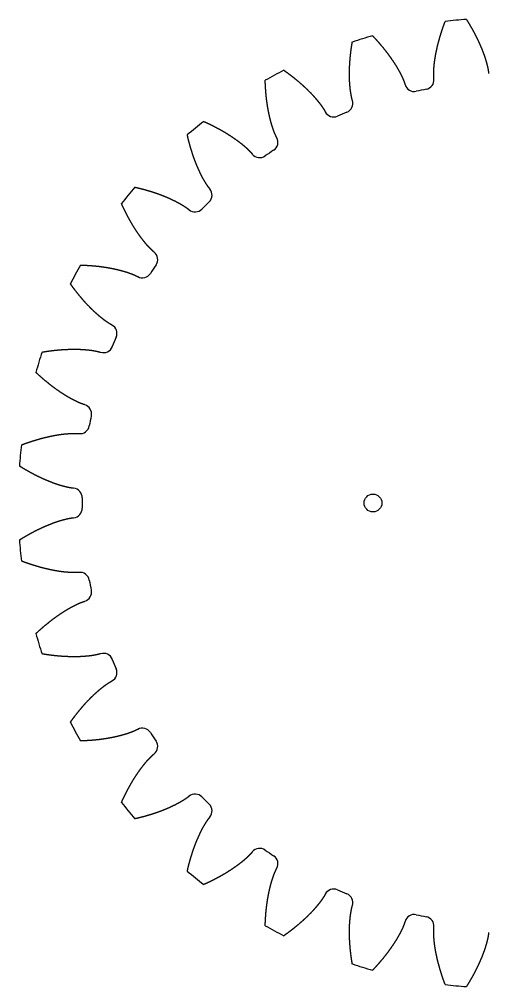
# Model space of a CAD drawing. Header units: inches. Extents: x -1.06 to 1.06, y -1.06 to 1.06.
# Drawn here: x -1.059 to -0.032, y -1.059 to 1.059 of the extents above; entities that cross this region are included whole.
import ezdxf

# ---------------------------------------------------------------- set-up
doc = ezdxf.new("R2010")
doc.units = ezdxf.units.IN
doc.header["$MEASUREMENT"] = 0

msp = doc.modelspace()

# ---------------------------------------------------------------- linework, layer by layer
at = {"color": 7, "linetype": 'Continuous', "lineweight": 25}
msp.add_circle((-0.2854, 0), 0.0195, dxfattribs=at)
for centre, radius, start, end in [((0, 0), 1.0625, 94.3728, 96.8772), ((0, 0), 1.0625, 105.6228, 108.1272), ((0, 0), 1.0625, 116.8728, 119.3772), ((-0.1951, 0.9224), 0.021, 196.6438, 281.9405), ((-0.1728, 0.9269), 0.021, 280.5595, 5.8562), ((0, 0), 0.9219, 100.5595, 101.9405), ((-0.3503, 0.8754), 0.021, 291.8095, 17.1062), ((-0.3713, 0.8667), 0.021, 207.8938, 293.1905), ((0, 0), 0.9219, 111.8095, 113.1905), ((0, 0), 1.0625, 128.1228, 130.6272), ((-0.5143, 0.7902), 0.021, 303.0595, 28.3562), ((-0.5332, 0.7776), 0.021, 219.1438, 304.4405), ((0, 0), 0.9219, 123.0595, 124.4405), ((0, 0), 1.0625, 139.3728, 141.8772), ((-0.6586, 0.6747), 0.021, 314.3095, 39.6062), ((0, 0), 0.9219, 134.3095, 135.6905), ((-0.6747, 0.6586), 0.021, 230.3938, 315.6905), ((-0.7776, 0.5332), 0.021, 325.5595, 50.8562), ((0, 0), 1.0625, 150.6228, 153.1272), ((0, 0), 0.9219, 145.5595, 146.9405), ((-0.7902, 0.5143), 0.021, 241.6438, 326.9405), ((-0.8667, 0.3713), 0.021, 336.8095, 62.1062), ((0, 0), 0.9219, 156.8095, 158.1905), ((-0.8754, 0.3503), 0.021, 252.8938, 338.1905), ((0, 0), 1.0625, 161.8728, 164.3772), ((-0.9224, 0.1951), 0.021, 348.0595, 73.3562), ((0, 0), 0.9219, 168.0595, 169.4405), ((-0.9269, 0.1728), 0.021, 264.1438, 349.4405), ((0, 0), 1.0625, 173.1228, 175.6272), ((-0.9428, 0.0114), 0.021, 359.3095, 84.6062), ((0, 0), 0.9219, 179.3095, 180.6905), ((-0.9428, -0.0114), 0.021, 275.3938, 0.6905), ((0, 0), 1.0625, 184.3728, 186.8772), ((-0.9269, -0.1728), 0.021, 10.5595, 95.8562), ((0, 0), 0.9219, 190.5595, 191.9405), ((-0.9224, -0.1951), 0.021, 286.6438, 11.9405), ((0, 0), 1.0625, 195.6228, 198.1272), ((-0.8754, -0.3503), 0.021, 21.8095, 107.1062), ((0, 0), 0.9219, 201.8095, 203.1905), ((-0.8667, -0.3713), 0.021, 297.8938, 23.1905), ((0, 0), 1.0625, 206.8728, 209.3772), ((-0.7902, -0.5143), 0.021, 33.0595, 118.3562), ((0, 0), 0.9219, 213.0595, 214.4405), ((-0.7776, -0.5332), 0.021, 309.1438, 34.4405), ((0, 0), 1.0625, 218.1228, 220.6272), ((-0.6747, -0.6586), 0.021, 44.3095, 129.6062), ((0, 0), 0.9219, 224.3095, 225.6905), ((-0.6586, -0.6747), 0.021, 320.3938, 45.6905), ((-0.5332, -0.7776), 0.021, 55.5595, 140.8562), ((0, 0), 0.9219, 235.5595, 236.9405), ((-0.5143, -0.7902), 0.021, 331.6438, 56.9405), ((0, 0), 1.0625, 229.3728, 231.8772), ((-0.3713, -0.8667), 0.021, 66.8095, 152.1062), ((0, 0), 0.9219, 246.8095, 248.1905), ((-0.3503, -0.8754), 0.021, 342.8938, 68.1905), ((-0.1951, -0.9224), 0.021, 78.0595, 163.3562), ((0, 0), 0.9219, 258.0595, 259.4405), ((-0.1728, -0.9269), 0.021, 354.1438, 79.4405), ((0, 0), 1.0625, 240.6228, 243.1272), ((0, 0), 1.0625, 251.8728, 254.3772), ((0, 0), 1.0625, 263.1228, 265.6272)]:
    msp.add_arc(centre, radius, start, end, dxfattribs=at)
for points, knots in [([(-0.1519, 0.929), (-0.1519, 0.9291), (-0.152, 0.9297), (-0.1521, 0.931), (-0.1522, 0.9329), (-0.1523, 0.9357), (-0.1524, 0.939), (-0.1524, 0.9426), (-0.1523, 0.9465), (-0.1521, 0.9504), (-0.1518, 0.9544), (-0.1515, 0.9583), (-0.151, 0.963), (-0.1503, 0.9688), (-0.1493, 0.9754), (-0.148, 0.983), (-0.1464, 0.9908), (-0.1447, 0.9984), (-0.1428, 1.0062), (-0.1409, 1.0137), (-0.1386, 1.0214), (-0.1364, 1.0286), (-0.1338, 1.0367), (-0.1316, 1.0432), (-0.1291, 1.0499), (-0.1279, 1.0532), (-0.1272, 1.0549)], [0.0115731, 0.0115731, 0.0115731, 0.0115731, 0.0115731, 0.0150837, 0.0285318, 0.0466101, 0.0648548, 0.0921105, 0.1194762, 0.1468425, 0.1742089, 0.201575, 0.228941, 0.2563073, 0.307035, 0.3617674, 0.4164997, 0.4712319, 0.5259643, 0.5806966, 0.635429, 0.6901614, 0.7448937, 0.7996261, 0.8543584, 0.9090909, 0.9090909, 0.9090909, 0.9090909, 0.9090909]), ([(-0.081, 1.0594), (-0.0801, 1.0579), (-0.0782, 1.0549), (-0.0745, 1.0488), (-0.071, 1.0429), (-0.0669, 1.0355), (-0.0633, 1.0289), (-0.0596, 1.0217), (-0.0562, 1.0147), (-0.0528, 1.0075), (-0.0497, 1.0003), (-0.0467, 0.993), (-0.0439, 0.9858), (-0.0416, 0.9795), (-0.0398, 0.974), (-0.0384, 0.9694), (-0.0373, 0.9656), (-0.0363, 0.9618), (-0.0353, 0.958), (-0.0344, 0.9542), (-0.0337, 0.9507), (-0.0331, 0.9474), (-0.0327, 0.9447), (-0.0324, 0.9428), (-0.0323, 0.9415), (-0.0323, 0.9409), (-0.0322, 0.9408)], [0, 0, 0, 0, 0, 0.0547325, 0.1094648, 0.1641972, 0.2189295, 0.2736619, 0.3283943, 0.3831266, 0.437859, 0.4925913, 0.5473236, 0.6020559, 0.6527836, 0.6801499, 0.707516, 0.7348821, 0.7622484, 0.7896147, 0.8169804, 0.8442361, 0.8624808, 0.8805591, 0.8940072, 0.8975178, 0.8975178, 0.8975178, 0.8975178, 0.8975178]), ([(-0.2861, 1.0232), (-0.2849, 1.0219), (-0.2825, 1.0194), (-0.2777, 1.0141), (-0.2731, 1.009), (-0.2676, 1.0025), (-0.2628, 0.9967), (-0.2578, 0.9904), (-0.2531, 0.9843), (-0.2484, 0.9778), (-0.2439, 0.9714), (-0.2395, 0.9648), (-0.2354, 0.9583), (-0.2319, 0.9525), (-0.2291, 0.9475), (-0.2268, 0.9433), (-0.225, 0.9398), (-0.2232, 0.9363), (-0.2215, 0.9327), (-0.2199, 0.9291), (-0.2185, 0.9258), (-0.2173, 0.9228), (-0.2164, 0.9202), (-0.2158, 0.9183), (-0.2154, 0.9171), (-0.2152, 0.9166), (-0.2152, 0.9164)], [0, 0, 0, 0, 0, 0.0547325, 0.1094648, 0.1641972, 0.2189295, 0.2736619, 0.3283943, 0.3831266, 0.437859, 0.4925913, 0.5473236, 0.6020559, 0.6527836, 0.6801499, 0.707516, 0.7348821, 0.7622484, 0.7896147, 0.8169804, 0.8442361, 0.8624808, 0.8805591, 0.8940072, 0.8975178, 0.8975178, 0.8975178, 0.8975178, 0.8975178]), ([(-0.3302, 0.8815), (-0.3303, 0.8816), (-0.3305, 0.8822), (-0.3308, 0.8834), (-0.3313, 0.8853), (-0.332, 0.888), (-0.3327, 0.8912), (-0.3333, 0.8947), (-0.334, 0.8986), (-0.3346, 0.9025), (-0.3351, 0.9064), (-0.3355, 0.9103), (-0.3359, 0.9151), (-0.3364, 0.9208), (-0.3367, 0.9276), (-0.3369, 0.9353), (-0.3369, 0.9432), (-0.3367, 0.951), (-0.3364, 0.959), (-0.3359, 0.9667), (-0.3352, 0.9748), (-0.3345, 0.9822), (-0.3335, 0.9907), (-0.3326, 0.9975), (-0.3314, 1.0046), (-0.3309, 1.008), (-0.3306, 1.0098)], [0.0115731, 0.0115731, 0.0115731, 0.0115731, 0.0115731, 0.0150837, 0.0285318, 0.0466101, 0.0648548, 0.0921105, 0.1194762, 0.1468425, 0.1742089, 0.201575, 0.228941, 0.2563073, 0.307035, 0.3617674, 0.4164997, 0.4712319, 0.5259643, 0.5806966, 0.635429, 0.6901614, 0.7448937, 0.7996261, 0.8543584, 0.9090909, 0.9090909, 0.9090909, 0.9090909, 0.9090909]), ([(-0.4803, 0.9478), (-0.4788, 0.9467), (-0.476, 0.9447), (-0.4702, 0.9405), (-0.4647, 0.9363), (-0.458, 0.9311), (-0.4522, 0.9263), (-0.446, 0.9211), (-0.4402, 0.916), (-0.4344, 0.9106), (-0.4287, 0.9052), (-0.4231, 0.8996), (-0.4178, 0.894), (-0.4133, 0.889), (-0.4095, 0.8846), (-0.4065, 0.8809), (-0.404, 0.8779), (-0.4016, 0.8747), (-0.3992, 0.8716), (-0.397, 0.8684), (-0.3949, 0.8654), (-0.3932, 0.8626), (-0.3917, 0.8603), (-0.3908, 0.8586), (-0.3902, 0.8575), (-0.3899, 0.857), (-0.3898, 0.8569)], [0, 0, 0, 0, 0, 0.0547325, 0.1094648, 0.1641972, 0.2189295, 0.2736619, 0.3283943, 0.3831266, 0.437859, 0.4925913, 0.5473236, 0.6020559, 0.6527836, 0.6801499, 0.707516, 0.7348821, 0.7622484, 0.7896147, 0.8169804, 0.8442361, 0.8624808, 0.8805591, 0.8940072, 0.8975178, 0.8975178, 0.8975178, 0.8975178, 0.8975178]), ([(-0.4959, 0.8002), (-0.4959, 0.8003), (-0.4962, 0.8008), (-0.4968, 0.8019), (-0.4977, 0.8036), (-0.4988, 0.8062), (-0.5001, 0.8092), (-0.5015, 0.8125), (-0.5029, 0.8162), (-0.5042, 0.8199), (-0.5055, 0.8236), (-0.5066, 0.8274), (-0.508, 0.832), (-0.5095, 0.8375), (-0.5112, 0.8441), (-0.5129, 0.8516), (-0.5144, 0.8593), (-0.5158, 0.8671), (-0.517, 0.8749), (-0.5181, 0.8826), (-0.519, 0.8906), (-0.5197, 0.8981), (-0.5203, 0.9066), (-0.5208, 0.9134), (-0.5211, 0.9206), (-0.5212, 0.9241), (-0.5212, 0.9259)], [0.0115731, 0.0115731, 0.0115731, 0.0115731, 0.0115731, 0.0150837, 0.0285318, 0.0466101, 0.0648548, 0.0921105, 0.1194762, 0.1468425, 0.1742089, 0.201575, 0.228941, 0.2563073, 0.307035, 0.3617674, 0.4164997, 0.4712319, 0.5259643, 0.5806966, 0.635429, 0.6901614, 0.7448937, 0.7996261, 0.8543584, 0.9090909, 0.9090909, 0.9090909, 0.9090909, 0.9090909]), ([(-0.6559, 0.8359), (-0.6543, 0.8351), (-0.6511, 0.8337), (-0.6446, 0.8307), (-0.6385, 0.8276), (-0.6309, 0.8238), (-0.6243, 0.8203), (-0.6172, 0.8164), (-0.6105, 0.8125), (-0.6037, 0.8084), (-0.5971, 0.8041), (-0.5905, 0.7997), (-0.5842, 0.7953), (-0.5788, 0.7913), (-0.5742, 0.7877), (-0.5705, 0.7847), (-0.5675, 0.7822), (-0.5645, 0.7796), (-0.5616, 0.7769), (-0.5587, 0.7742), (-0.5562, 0.7717), (-0.5539, 0.7694), (-0.552, 0.7673), (-0.5508, 0.7659), (-0.55, 0.7649), (-0.5496, 0.7644), (-0.5495, 0.7643)], [0, 0, 0, 0, 0, 0.0547325, 0.1094648, 0.1641972, 0.2189295, 0.2736619, 0.3283943, 0.3831266, 0.437859, 0.4925913, 0.5473236, 0.6020559, 0.6527836, 0.6801499, 0.707516, 0.7348821, 0.7622484, 0.7896147, 0.8169804, 0.8442361, 0.8624808, 0.8805591, 0.8940072, 0.8975178, 0.8975178, 0.8975178, 0.8975178, 0.8975178]), ([(-0.6425, 0.688), (-0.6425, 0.6881), (-0.6429, 0.6886), (-0.6437, 0.6896), (-0.6449, 0.6911), (-0.6465, 0.6934), (-0.6484, 0.696), (-0.6504, 0.6991), (-0.6524, 0.7024), (-0.6545, 0.7058), (-0.6564, 0.7092), (-0.6583, 0.7126), (-0.6606, 0.7169), (-0.6631, 0.722), (-0.666, 0.7281), (-0.6692, 0.7352), (-0.6722, 0.7425), (-0.6751, 0.7498), (-0.6778, 0.7572), (-0.6803, 0.7646), (-0.6827, 0.7723), (-0.6849, 0.7795), (-0.6872, 0.7877), (-0.689, 0.7943), (-0.6906, 0.8012), (-0.6914, 0.8047), (-0.6918, 0.8064)], [0.0115731, 0.0115731, 0.0115731, 0.0115731, 0.0115731, 0.0150837, 0.0285318, 0.0466101, 0.0648548, 0.0921105, 0.1194762, 0.1468425, 0.1742089, 0.201575, 0.228941, 0.2563073, 0.307035, 0.3617674, 0.4164997, 0.4712319, 0.5259643, 0.5806966, 0.635429, 0.6901614, 0.7448937, 0.7996261, 0.8543584, 0.9090909, 0.9090909, 0.9090909, 0.9090909, 0.9090909]), ([(-0.8064, 0.6918), (-0.8047, 0.6914), (-0.8012, 0.6906), (-0.7943, 0.689), (-0.7877, 0.6872), (-0.7795, 0.6849), (-0.7723, 0.6827), (-0.7646, 0.6803), (-0.7572, 0.6778), (-0.7498, 0.6751), (-0.7425, 0.6722), (-0.7352, 0.6692), (-0.7281, 0.666), (-0.722, 0.6631), (-0.7169, 0.6606), (-0.7126, 0.6583), (-0.7092, 0.6564), (-0.7058, 0.6545), (-0.7024, 0.6524), (-0.6991, 0.6504), (-0.696, 0.6484), (-0.6934, 0.6465), (-0.6911, 0.6449), (-0.6896, 0.6437), (-0.6886, 0.6429), (-0.6881, 0.6425), (-0.688, 0.6425)], [0, 0, 0, 0, 0, 0.0547325, 0.1094648, 0.1641972, 0.2189295, 0.2736619, 0.3283943, 0.3831266, 0.437859, 0.4925913, 0.5473236, 0.6020559, 0.6527836, 0.6801499, 0.707516, 0.7348821, 0.7622484, 0.7896147, 0.8169804, 0.8442361, 0.8624808, 0.8805591, 0.8940072, 0.8975178, 0.8975178, 0.8975178, 0.8975178, 0.8975178]), ([(-0.7643, 0.5495), (-0.7644, 0.5496), (-0.7649, 0.55), (-0.7659, 0.5508), (-0.7673, 0.552), (-0.7694, 0.5539), (-0.7717, 0.5562), (-0.7742, 0.5587), (-0.7769, 0.5616), (-0.7796, 0.5645), (-0.7822, 0.5675), (-0.7847, 0.5705), (-0.7877, 0.5742), (-0.7913, 0.5788), (-0.7953, 0.5842), (-0.7997, 0.5905), (-0.8041, 0.5971), (-0.8084, 0.6037), (-0.8125, 0.6105), (-0.8164, 0.6172), (-0.8203, 0.6243), (-0.8238, 0.6309), (-0.8276, 0.6385), (-0.8307, 0.6446), (-0.8337, 0.6511), (-0.8351, 0.6543), (-0.8359, 0.6559)], [0.0115731, 0.0115731, 0.0115731, 0.0115731, 0.0115731, 0.0150837, 0.0285318, 0.0466101, 0.0648548, 0.0921105, 0.1194762, 0.1468425, 0.1742089, 0.201575, 0.228941, 0.2563073, 0.307035, 0.3617674, 0.4164997, 0.4712319, 0.5259643, 0.5806966, 0.635429, 0.6901614, 0.7448937, 0.7996261, 0.8543584, 0.9090909, 0.9090909, 0.9090909, 0.9090909, 0.9090909]), ([(-0.9259, 0.5212), (-0.9241, 0.5212), (-0.9206, 0.5211), (-0.9134, 0.5208), (-0.9066, 0.5203), (-0.8981, 0.5197), (-0.8906, 0.519), (-0.8826, 0.5181), (-0.8749, 0.517), (-0.8671, 0.5158), (-0.8593, 0.5144), (-0.8516, 0.5129), (-0.8441, 0.5112), (-0.8375, 0.5095), (-0.832, 0.508), (-0.8274, 0.5066), (-0.8236, 0.5055), (-0.8199, 0.5042), (-0.8162, 0.5029), (-0.8125, 0.5015), (-0.8092, 0.5001), (-0.8062, 0.4988), (-0.8036, 0.4977), (-0.8019, 0.4968), (-0.8008, 0.4962), (-0.8003, 0.4959), (-0.8002, 0.4959)], [0, 0, 0, 0, 0, 0.0547325, 0.1094648, 0.1641972, 0.2189295, 0.2736619, 0.3283943, 0.3831266, 0.437859, 0.4925913, 0.5473236, 0.6020559, 0.6527836, 0.6801499, 0.707516, 0.7348821, 0.7622484, 0.7896147, 0.8169804, 0.8442361, 0.8624808, 0.8805591, 0.8940072, 0.8975178, 0.8975178, 0.8975178, 0.8975178, 0.8975178]), ([(-0.8569, 0.3898), (-0.857, 0.3899), (-0.8575, 0.3902), (-0.8586, 0.3908), (-0.8603, 0.3917), (-0.8626, 0.3932), (-0.8654, 0.3949), (-0.8684, 0.397), (-0.8716, 0.3992), (-0.8747, 0.4016), (-0.8779, 0.404), (-0.8809, 0.4065), (-0.8846, 0.4095), (-0.889, 0.4133), (-0.894, 0.4178), (-0.8996, 0.4231), (-0.9052, 0.4287), (-0.9106, 0.4344), (-0.916, 0.4402), (-0.9211, 0.446), (-0.9263, 0.4522), (-0.9311, 0.458), (-0.9363, 0.4647), (-0.9405, 0.4702), (-0.9447, 0.476), (-0.9467, 0.4788), (-0.9478, 0.4803)], [0.0115731, 0.0115731, 0.0115731, 0.0115731, 0.0115731, 0.0150837, 0.0285318, 0.0466101, 0.0648548, 0.0921105, 0.1194762, 0.1468425, 0.1742089, 0.201575, 0.228941, 0.2563073, 0.307035, 0.3617674, 0.4164997, 0.4712319, 0.5259643, 0.5806966, 0.635429, 0.6901614, 0.7448937, 0.7996261, 0.8543584, 0.9090909, 0.9090909, 0.9090909, 0.9090909, 0.9090909]), ([(-1.0098, 0.3306), (-1.008, 0.3309), (-1.0046, 0.3314), (-0.9975, 0.3326), (-0.9907, 0.3335), (-0.9822, 0.3345), (-0.9748, 0.3352), (-0.9667, 0.3359), (-0.959, 0.3364), (-0.951, 0.3367), (-0.9432, 0.3369), (-0.9353, 0.3369), (-0.9276, 0.3367), (-0.9208, 0.3364), (-0.9151, 0.3359), (-0.9103, 0.3355), (-0.9064, 0.3351), (-0.9025, 0.3346), (-0.8986, 0.334), (-0.8947, 0.3333), (-0.8912, 0.3327), (-0.888, 0.332), (-0.8853, 0.3313), (-0.8834, 0.3308), (-0.8822, 0.3305), (-0.8816, 0.3303), (-0.8815, 0.3302)], [0, 0, 0, 0, 0, 0.0547325, 0.1094648, 0.1641972, 0.2189295, 0.2736619, 0.3283943, 0.3831266, 0.437859, 0.4925913, 0.5473236, 0.6020559, 0.6527836, 0.6801499, 0.707516, 0.7348821, 0.7622484, 0.7896147, 0.8169804, 0.8442361, 0.8624808, 0.8805591, 0.8940072, 0.8975178, 0.8975178, 0.8975178, 0.8975178, 0.8975178]), ([(-0.9164, 0.2152), (-0.9166, 0.2152), (-0.9171, 0.2154), (-0.9183, 0.2158), (-0.9202, 0.2164), (-0.9228, 0.2173), (-0.9258, 0.2185), (-0.9291, 0.2199), (-0.9327, 0.2215), (-0.9363, 0.2232), (-0.9398, 0.225), (-0.9433, 0.2268), (-0.9475, 0.2291), (-0.9525, 0.2319), (-0.9583, 0.2354), (-0.9648, 0.2395), (-0.9714, 0.2439), (-0.9778, 0.2484), (-0.9843, 0.2531), (-0.9904, 0.2578), (-0.9967, 0.2628), (-1.0025, 0.2676), (-1.009, 0.2731), (-1.0141, 0.2777), (-1.0194, 0.2825), (-1.0219, 0.2849), (-1.0232, 0.2861)], [0.0115731, 0.0115731, 0.0115731, 0.0115731, 0.0115731, 0.0150837, 0.0285318, 0.0466101, 0.0648548, 0.0921105, 0.1194762, 0.1468425, 0.1742089, 0.201575, 0.228941, 0.2563073, 0.307035, 0.3617674, 0.4164997, 0.4712319, 0.5259643, 0.5806966, 0.635429, 0.6901614, 0.7448937, 0.7996261, 0.8543584, 0.9090909, 0.9090909, 0.9090909, 0.9090909, 0.9090909]), ([(-1.0549, 0.1272), (-1.0532, 0.1279), (-1.0499, 0.1291), (-1.0432, 0.1316), (-1.0367, 0.1338), (-1.0286, 0.1364), (-1.0214, 0.1386), (-1.0137, 0.1409), (-1.0062, 0.1428), (-0.9984, 0.1447), (-0.9908, 0.1464), (-0.983, 0.148), (-0.9754, 0.1493), (-0.9688, 0.1503), (-0.963, 0.151), (-0.9583, 0.1515), (-0.9544, 0.1518), (-0.9504, 0.1521), (-0.9465, 0.1523), (-0.9426, 0.1524), (-0.939, 0.1524), (-0.9357, 0.1523), (-0.9329, 0.1522), (-0.931, 0.1521), (-0.9297, 0.152), (-0.9291, 0.1519), (-0.929, 0.1519)], [0, 0, 0, 0, 0, 0.0547325, 0.1094648, 0.1641972, 0.2189295, 0.2736619, 0.3283943, 0.3831266, 0.437859, 0.4925913, 0.5473236, 0.6020559, 0.6527836, 0.6801499, 0.707516, 0.7348821, 0.7622484, 0.7896147, 0.8169804, 0.8442361, 0.8624808, 0.8805591, 0.8940072, 0.8975178, 0.8975178, 0.8975178, 0.8975178, 0.8975178]), ([(-0.9408, 0.0322), (-0.9409, 0.0323), (-0.9415, 0.0323), (-0.9428, 0.0324), (-0.9447, 0.0327), (-0.9474, 0.0331), (-0.9507, 0.0337), (-0.9542, 0.0344), (-0.958, 0.0353), (-0.9618, 0.0363), (-0.9656, 0.0373), (-0.9694, 0.0384), (-0.974, 0.0398), (-0.9795, 0.0416), (-0.9858, 0.0439), (-0.993, 0.0467), (-1.0003, 0.0497), (-1.0075, 0.0528), (-1.0147, 0.0562), (-1.0217, 0.0596), (-1.0289, 0.0633), (-1.0355, 0.0669), (-1.0429, 0.071), (-1.0488, 0.0745), (-1.0549, 0.0782), (-1.0579, 0.0801), (-1.0594, 0.081)], [0.0115731, 0.0115731, 0.0115731, 0.0115731, 0.0115731, 0.0150837, 0.0285318, 0.0466101, 0.0648548, 0.0921105, 0.1194762, 0.1468425, 0.1742089, 0.201575, 0.228941, 0.2563073, 0.307035, 0.3617674, 0.4164997, 0.4712319, 0.5259643, 0.5806966, 0.635429, 0.6901614, 0.7448937, 0.7996261, 0.8543584, 0.9090909, 0.9090909, 0.9090909, 0.9090909, 0.9090909]), ([(-1.0594, -0.081), (-1.0579, -0.0801), (-1.0549, -0.0782), (-1.0488, -0.0745), (-1.0429, -0.071), (-1.0355, -0.0669), (-1.0289, -0.0633), (-1.0217, -0.0596), (-1.0147, -0.0562), (-1.0075, -0.0528), (-1.0003, -0.0497), (-0.993, -0.0467), (-0.9858, -0.0439), (-0.9795, -0.0416), (-0.974, -0.0398), (-0.9694, -0.0384), (-0.9656, -0.0373), (-0.9618, -0.0363), (-0.958, -0.0353), (-0.9542, -0.0344), (-0.9507, -0.0337), (-0.9474, -0.0331), (-0.9447, -0.0327), (-0.9428, -0.0324), (-0.9415, -0.0323), (-0.9409, -0.0323), (-0.9408, -0.0322)], [0, 0, 0, 0, 0, 0.0547325, 0.1094648, 0.1641972, 0.2189295, 0.2736619, 0.3283943, 0.3831266, 0.437859, 0.4925913, 0.5473236, 0.6020559, 0.6527836, 0.6801499, 0.707516, 0.7348821, 0.7622484, 0.7896147, 0.8169804, 0.8442361, 0.8624808, 0.8805591, 0.8940072, 0.8975178, 0.8975178, 0.8975178, 0.8975178, 0.8975178]), ([(-0.929, -0.1519), (-0.9291, -0.1519), (-0.9297, -0.152), (-0.931, -0.1521), (-0.9329, -0.1522), (-0.9357, -0.1523), (-0.939, -0.1524), (-0.9426, -0.1524), (-0.9465, -0.1523), (-0.9504, -0.1521), (-0.9544, -0.1518), (-0.9583, -0.1515), (-0.963, -0.151), (-0.9688, -0.1503), (-0.9754, -0.1493), (-0.983, -0.148), (-0.9908, -0.1464), (-0.9984, -0.1447), (-1.0062, -0.1428), (-1.0137, -0.1409), (-1.0214, -0.1386), (-1.0286, -0.1364), (-1.0367, -0.1338), (-1.0432, -0.1316), (-1.0499, -0.1291), (-1.0532, -0.1279), (-1.0549, -0.1272)], [0.0115731, 0.0115731, 0.0115731, 0.0115731, 0.0115731, 0.0150837, 0.0285318, 0.0466101, 0.0648548, 0.0921105, 0.1194762, 0.1468425, 0.1742089, 0.201575, 0.228941, 0.2563073, 0.307035, 0.3617674, 0.4164997, 0.4712319, 0.5259643, 0.5806966, 0.635429, 0.6901614, 0.7448937, 0.7996261, 0.8543584, 0.9090909, 0.9090909, 0.9090909, 0.9090909, 0.9090909]), ([(-1.0232, -0.2861), (-1.0219, -0.2849), (-1.0194, -0.2825), (-1.0141, -0.2777), (-1.009, -0.2731), (-1.0025, -0.2676), (-0.9967, -0.2628), (-0.9904, -0.2578), (-0.9843, -0.2531), (-0.9778, -0.2484), (-0.9714, -0.2439), (-0.9648, -0.2395), (-0.9583, -0.2354), (-0.9525, -0.2319), (-0.9475, -0.2291), (-0.9433, -0.2268), (-0.9398, -0.225), (-0.9363, -0.2232), (-0.9327, -0.2215), (-0.9291, -0.2199), (-0.9258, -0.2185), (-0.9228, -0.2173), (-0.9202, -0.2164), (-0.9183, -0.2158), (-0.9171, -0.2154), (-0.9166, -0.2152), (-0.9164, -0.2152)], [0, 0, 0, 0, 0, 0.0547325, 0.1094648, 0.1641972, 0.2189295, 0.2736619, 0.3283943, 0.3831266, 0.437859, 0.4925913, 0.5473236, 0.6020559, 0.6527836, 0.6801499, 0.707516, 0.7348821, 0.7622484, 0.7896147, 0.8169804, 0.8442361, 0.8624808, 0.8805591, 0.8940072, 0.8975178, 0.8975178, 0.8975178, 0.8975178, 0.8975178]), ([(-0.8815, -0.3302), (-0.8816, -0.3303), (-0.8822, -0.3305), (-0.8834, -0.3308), (-0.8853, -0.3313), (-0.888, -0.332), (-0.8912, -0.3327), (-0.8947, -0.3333), (-0.8986, -0.334), (-0.9025, -0.3346), (-0.9064, -0.3351), (-0.9103, -0.3355), (-0.9151, -0.3359), (-0.9208, -0.3364), (-0.9276, -0.3367), (-0.9353, -0.3369), (-0.9432, -0.3369), (-0.951, -0.3367), (-0.959, -0.3364), (-0.9667, -0.3359), (-0.9748, -0.3352), (-0.9822, -0.3345), (-0.9907, -0.3335), (-0.9975, -0.3326), (-1.0046, -0.3314), (-1.008, -0.3309), (-1.0098, -0.3306)], [0.0115731, 0.0115731, 0.0115731, 0.0115731, 0.0115731, 0.0150837, 0.0285318, 0.0466101, 0.0648548, 0.0921105, 0.1194762, 0.1468425, 0.1742089, 0.201575, 0.228941, 0.2563073, 0.307035, 0.3617674, 0.4164997, 0.4712319, 0.5259643, 0.5806966, 0.635429, 0.6901614, 0.7448937, 0.7996261, 0.8543584, 0.9090909, 0.9090909, 0.9090909, 0.9090909, 0.9090909]), ([(-0.9478, -0.4803), (-0.9467, -0.4788), (-0.9447, -0.476), (-0.9405, -0.4702), (-0.9363, -0.4647), (-0.9311, -0.458), (-0.9263, -0.4522), (-0.9211, -0.446), (-0.916, -0.4402), (-0.9106, -0.4344), (-0.9052, -0.4287), (-0.8996, -0.4231), (-0.894, -0.4178), (-0.889, -0.4133), (-0.8846, -0.4095), (-0.8809, -0.4065), (-0.8779, -0.404), (-0.8747, -0.4016), (-0.8716, -0.3992), (-0.8684, -0.397), (-0.8654, -0.3949), (-0.8626, -0.3932), (-0.8603, -0.3917), (-0.8586, -0.3908), (-0.8575, -0.3902), (-0.857, -0.3899), (-0.8569, -0.3898)], [0, 0, 0, 0, 0, 0.0547325, 0.1094648, 0.1641972, 0.2189295, 0.2736619, 0.3283943, 0.3831266, 0.437859, 0.4925913, 0.5473236, 0.6020559, 0.6527836, 0.6801499, 0.707516, 0.7348821, 0.7622484, 0.7896147, 0.8169804, 0.8442361, 0.8624808, 0.8805591, 0.8940072, 0.8975178, 0.8975178, 0.8975178, 0.8975178, 0.8975178]), ([(-0.8002, -0.4959), (-0.8003, -0.4959), (-0.8008, -0.4962), (-0.8019, -0.4968), (-0.8036, -0.4977), (-0.8062, -0.4988), (-0.8092, -0.5001), (-0.8125, -0.5015), (-0.8162, -0.5029), (-0.8199, -0.5042), (-0.8236, -0.5055), (-0.8274, -0.5066), (-0.832, -0.508), (-0.8375, -0.5095), (-0.8441, -0.5112), (-0.8516, -0.5129), (-0.8593, -0.5144), (-0.8671, -0.5158), (-0.8749, -0.517), (-0.8826, -0.5181), (-0.8906, -0.519), (-0.8981, -0.5197), (-0.9066, -0.5203), (-0.9134, -0.5208), (-0.9206, -0.5211), (-0.9241, -0.5212), (-0.9259, -0.5212)], [0.0115731, 0.0115731, 0.0115731, 0.0115731, 0.0115731, 0.0150837, 0.0285318, 0.0466101, 0.0648548, 0.0921105, 0.1194762, 0.1468425, 0.1742089, 0.201575, 0.228941, 0.2563073, 0.307035, 0.3617674, 0.4164997, 0.4712319, 0.5259643, 0.5806966, 0.635429, 0.6901614, 0.7448937, 0.7996261, 0.8543584, 0.9090909, 0.9090909, 0.9090909, 0.9090909, 0.9090909]), ([(-0.8359, -0.6559), (-0.8351, -0.6543), (-0.8337, -0.6511), (-0.8307, -0.6446), (-0.8276, -0.6385), (-0.8238, -0.6309), (-0.8203, -0.6243), (-0.8164, -0.6172), (-0.8125, -0.6105), (-0.8084, -0.6037), (-0.8041, -0.5971), (-0.7997, -0.5905), (-0.7953, -0.5842), (-0.7913, -0.5788), (-0.7877, -0.5742), (-0.7847, -0.5705), (-0.7822, -0.5675), (-0.7796, -0.5645), (-0.7769, -0.5616), (-0.7742, -0.5587), (-0.7717, -0.5562), (-0.7694, -0.5539), (-0.7673, -0.552), (-0.7659, -0.5508), (-0.7649, -0.55), (-0.7644, -0.5496), (-0.7643, -0.5495)], [0, 0, 0, 0, 0, 0.0547325, 0.1094648, 0.1641972, 0.2189295, 0.2736619, 0.3283943, 0.3831266, 0.437859, 0.4925913, 0.5473236, 0.6020559, 0.6527836, 0.6801499, 0.707516, 0.7348821, 0.7622484, 0.7896147, 0.8169804, 0.8442361, 0.8624808, 0.8805591, 0.8940072, 0.8975178, 0.8975178, 0.8975178, 0.8975178, 0.8975178]), ([(-0.688, -0.6425), (-0.6881, -0.6425), (-0.6886, -0.6429), (-0.6896, -0.6437), (-0.6911, -0.6449), (-0.6934, -0.6465), (-0.696, -0.6484), (-0.6991, -0.6504), (-0.7024, -0.6524), (-0.7058, -0.6545), (-0.7092, -0.6564), (-0.7126, -0.6583), (-0.7169, -0.6606), (-0.722, -0.6631), (-0.7281, -0.666), (-0.7352, -0.6692), (-0.7425, -0.6722), (-0.7498, -0.6751), (-0.7572, -0.6778), (-0.7646, -0.6803), (-0.7723, -0.6827), (-0.7795, -0.6849), (-0.7877, -0.6872), (-0.7943, -0.689), (-0.8012, -0.6906), (-0.8047, -0.6914), (-0.8064, -0.6918)], [0.0115731, 0.0115731, 0.0115731, 0.0115731, 0.0115731, 0.0150837, 0.0285318, 0.0466101, 0.0648548, 0.0921105, 0.1194762, 0.1468425, 0.1742089, 0.201575, 0.228941, 0.2563073, 0.307035, 0.3617674, 0.4164997, 0.4712319, 0.5259643, 0.5806966, 0.635429, 0.6901614, 0.7448937, 0.7996261, 0.8543584, 0.9090909, 0.9090909, 0.9090909, 0.9090909, 0.9090909]), ([(-0.6918, -0.8064), (-0.6914, -0.8047), (-0.6906, -0.8012), (-0.689, -0.7943), (-0.6872, -0.7877), (-0.6849, -0.7795), (-0.6827, -0.7723), (-0.6803, -0.7646), (-0.6778, -0.7572), (-0.6751, -0.7498), (-0.6722, -0.7425), (-0.6692, -0.7352), (-0.666, -0.7281), (-0.6631, -0.722), (-0.6606, -0.7169), (-0.6583, -0.7126), (-0.6564, -0.7092), (-0.6545, -0.7058), (-0.6524, -0.7024), (-0.6504, -0.6991), (-0.6484, -0.696), (-0.6465, -0.6934), (-0.6449, -0.6911), (-0.6437, -0.6896), (-0.6429, -0.6886), (-0.6425, -0.6881), (-0.6425, -0.688)], [0, 0, 0, 0, 0, 0.0547325, 0.1094648, 0.1641972, 0.2189295, 0.2736619, 0.3283943, 0.3831266, 0.437859, 0.4925913, 0.5473236, 0.6020559, 0.6527836, 0.6801499, 0.707516, 0.7348821, 0.7622484, 0.7896147, 0.8169804, 0.8442361, 0.8624808, 0.8805591, 0.8940072, 0.8975178, 0.8975178, 0.8975178, 0.8975178, 0.8975178]), ([(-0.5495, -0.7643), (-0.5496, -0.7644), (-0.55, -0.7649), (-0.5508, -0.7659), (-0.552, -0.7673), (-0.5539, -0.7694), (-0.5562, -0.7717), (-0.5587, -0.7742), (-0.5616, -0.7769), (-0.5645, -0.7796), (-0.5675, -0.7822), (-0.5705, -0.7847), (-0.5742, -0.7877), (-0.5788, -0.7913), (-0.5842, -0.7953), (-0.5905, -0.7997), (-0.5971, -0.8041), (-0.6037, -0.8084), (-0.6105, -0.8125), (-0.6172, -0.8164), (-0.6243, -0.8203), (-0.6309, -0.8238), (-0.6385, -0.8276), (-0.6446, -0.8307), (-0.6511, -0.8337), (-0.6543, -0.8351), (-0.6559, -0.8359)], [0.0115731, 0.0115731, 0.0115731, 0.0115731, 0.0115731, 0.0150837, 0.0285318, 0.0466101, 0.0648548, 0.0921105, 0.1194762, 0.1468425, 0.1742089, 0.201575, 0.228941, 0.2563073, 0.307035, 0.3617674, 0.4164997, 0.4712319, 0.5259643, 0.5806966, 0.635429, 0.6901614, 0.7448937, 0.7996261, 0.8543584, 0.9090909, 0.9090909, 0.9090909, 0.9090909, 0.9090909]), ([(-0.5212, -0.9259), (-0.5212, -0.9241), (-0.5211, -0.9206), (-0.5208, -0.9134), (-0.5203, -0.9066), (-0.5197, -0.8981), (-0.519, -0.8906), (-0.5181, -0.8826), (-0.517, -0.8749), (-0.5158, -0.8671), (-0.5144, -0.8593), (-0.5129, -0.8516), (-0.5112, -0.8441), (-0.5095, -0.8375), (-0.508, -0.832), (-0.5066, -0.8274), (-0.5055, -0.8236), (-0.5042, -0.8199), (-0.5029, -0.8162), (-0.5015, -0.8125), (-0.5001, -0.8092), (-0.4988, -0.8062), (-0.4977, -0.8036), (-0.4968, -0.8019), (-0.4962, -0.8008), (-0.4959, -0.8003), (-0.4959, -0.8002)], [0, 0, 0, 0, 0, 0.0547325, 0.1094648, 0.1641972, 0.2189295, 0.2736619, 0.3283943, 0.3831266, 0.437859, 0.4925913, 0.5473236, 0.6020559, 0.6527836, 0.6801499, 0.707516, 0.7348821, 0.7622484, 0.7896147, 0.8169804, 0.8442361, 0.8624808, 0.8805591, 0.8940072, 0.8975178, 0.8975178, 0.8975178, 0.8975178, 0.8975178]), ([(-0.3898, -0.8569), (-0.3899, -0.857), (-0.3902, -0.8575), (-0.3908, -0.8586), (-0.3917, -0.8603), (-0.3932, -0.8626), (-0.3949, -0.8654), (-0.397, -0.8684), (-0.3992, -0.8716), (-0.4016, -0.8747), (-0.404, -0.8779), (-0.4065, -0.8809), (-0.4095, -0.8846), (-0.4133, -0.889), (-0.4178, -0.894), (-0.4231, -0.8996), (-0.4287, -0.9052), (-0.4344, -0.9106), (-0.4402, -0.916), (-0.446, -0.9211), (-0.4522, -0.9263), (-0.458, -0.9311), (-0.4647, -0.9363), (-0.4702, -0.9405), (-0.476, -0.9447), (-0.4788, -0.9467), (-0.4803, -0.9478)], [0.0115731, 0.0115731, 0.0115731, 0.0115731, 0.0115731, 0.0150837, 0.0285318, 0.0466101, 0.0648548, 0.0921105, 0.1194762, 0.1468425, 0.1742089, 0.201575, 0.228941, 0.2563073, 0.307035, 0.3617674, 0.4164997, 0.4712319, 0.5259643, 0.5806966, 0.635429, 0.6901614, 0.7448937, 0.7996261, 0.8543584, 0.9090909, 0.9090909, 0.9090909, 0.9090909, 0.9090909]), ([(-0.3306, -1.0098), (-0.3309, -1.008), (-0.3314, -1.0046), (-0.3326, -0.9975), (-0.3335, -0.9907), (-0.3345, -0.9822), (-0.3352, -0.9748), (-0.3359, -0.9667), (-0.3364, -0.959), (-0.3367, -0.951), (-0.3369, -0.9432), (-0.3369, -0.9353), (-0.3367, -0.9276), (-0.3364, -0.9208), (-0.3359, -0.9151), (-0.3355, -0.9103), (-0.3351, -0.9064), (-0.3346, -0.9025), (-0.334, -0.8986), (-0.3333, -0.8947), (-0.3327, -0.8912), (-0.332, -0.888), (-0.3313, -0.8853), (-0.3308, -0.8834), (-0.3305, -0.8822), (-0.3303, -0.8816), (-0.3302, -0.8815)], [0, 0, 0, 0, 0, 0.0547325, 0.1094648, 0.1641972, 0.2189295, 0.2736619, 0.3283943, 0.3831266, 0.437859, 0.4925913, 0.5473236, 0.6020559, 0.6527836, 0.6801499, 0.707516, 0.7348821, 0.7622484, 0.7896147, 0.8169804, 0.8442361, 0.8624808, 0.8805591, 0.8940072, 0.8975178, 0.8975178, 0.8975178, 0.8975178, 0.8975178]), ([(-0.2152, -0.9164), (-0.2152, -0.9166), (-0.2154, -0.9171), (-0.2158, -0.9183), (-0.2164, -0.9202), (-0.2173, -0.9228), (-0.2185, -0.9258), (-0.2199, -0.9291), (-0.2215, -0.9327), (-0.2232, -0.9363), (-0.225, -0.9398), (-0.2268, -0.9433), (-0.2291, -0.9475), (-0.2319, -0.9525), (-0.2354, -0.9583), (-0.2395, -0.9648), (-0.2439, -0.9714), (-0.2484, -0.9778), (-0.2531, -0.9843), (-0.2578, -0.9904), (-0.2628, -0.9967), (-0.2676, -1.0025), (-0.2731, -1.009), (-0.2777, -1.0141), (-0.2825, -1.0194), (-0.2849, -1.0219), (-0.2861, -1.0232)], [0.0115731, 0.0115731, 0.0115731, 0.0115731, 0.0115731, 0.0150837, 0.0285318, 0.0466101, 0.0648548, 0.0921105, 0.1194762, 0.1468425, 0.1742089, 0.201575, 0.228941, 0.2563073, 0.307035, 0.3617674, 0.4164997, 0.4712319, 0.5259643, 0.5806966, 0.635429, 0.6901614, 0.7448937, 0.7996261, 0.8543584, 0.9090909, 0.9090909, 0.9090909, 0.9090909, 0.9090909]), ([(-0.1272, -1.0549), (-0.1279, -1.0532), (-0.1291, -1.0499), (-0.1316, -1.0432), (-0.1338, -1.0367), (-0.1364, -1.0286), (-0.1386, -1.0214), (-0.1409, -1.0137), (-0.1428, -1.0062), (-0.1447, -0.9984), (-0.1464, -0.9908), (-0.148, -0.983), (-0.1493, -0.9754), (-0.1503, -0.9688), (-0.151, -0.963), (-0.1515, -0.9583), (-0.1518, -0.9544), (-0.1521, -0.9504), (-0.1523, -0.9465), (-0.1524, -0.9426), (-0.1524, -0.939), (-0.1523, -0.9357), (-0.1522, -0.9329), (-0.1521, -0.931), (-0.152, -0.9297), (-0.1519, -0.9291), (-0.1519, -0.929)], [0, 0, 0, 0, 0, 0.0547325, 0.1094648, 0.1641972, 0.2189295, 0.2736619, 0.3283943, 0.3831266, 0.437859, 0.4925913, 0.5473236, 0.6020559, 0.6527836, 0.6801499, 0.707516, 0.7348821, 0.7622484, 0.7896147, 0.8169804, 0.8442361, 0.8624808, 0.8805591, 0.8940072, 0.8975178, 0.8975178, 0.8975178, 0.8975178, 0.8975178]), ([(-0.0322, -0.9408), (-0.0323, -0.9409), (-0.0323, -0.9415), (-0.0324, -0.9428), (-0.0327, -0.9447), (-0.0331, -0.9474), (-0.0337, -0.9507), (-0.0344, -0.9542), (-0.0353, -0.958), (-0.0363, -0.9618), (-0.0373, -0.9656), (-0.0384, -0.9694), (-0.0398, -0.974), (-0.0416, -0.9795), (-0.0439, -0.9858), (-0.0467, -0.993), (-0.0497, -1.0003), (-0.0528, -1.0075), (-0.0562, -1.0147), (-0.0596, -1.0217), (-0.0633, -1.0289), (-0.0669, -1.0355), (-0.071, -1.0429), (-0.0745, -1.0488), (-0.0782, -1.0549), (-0.0801, -1.0579), (-0.081, -1.0594)], [0.0115731, 0.0115731, 0.0115731, 0.0115731, 0.0115731, 0.0150837, 0.0285318, 0.0466101, 0.0648548, 0.0921105, 0.1194762, 0.1468425, 0.1742089, 0.201575, 0.228941, 0.2563073, 0.307035, 0.3617674, 0.4164997, 0.4712319, 0.5259643, 0.5806966, 0.635429, 0.6901614, 0.7448937, 0.7996261, 0.8543584, 0.9090909, 0.9090909, 0.9090909, 0.9090909, 0.9090909])]:
    msp.add_open_spline(points, degree=4, knots=knots, dxfattribs=at)

doc.saveas('drawing.dxf')
